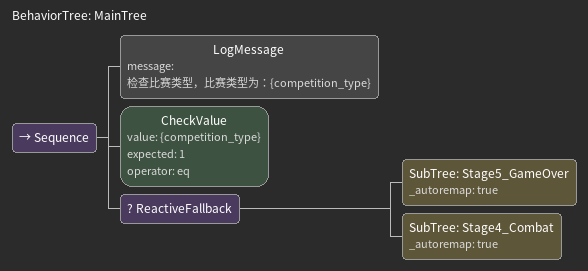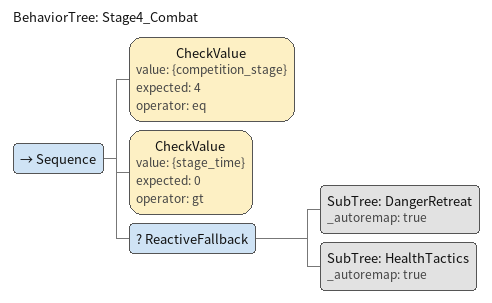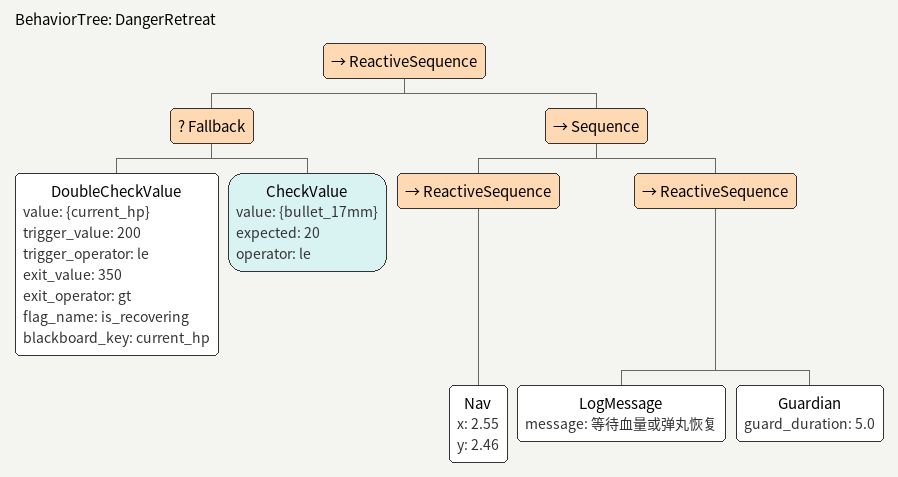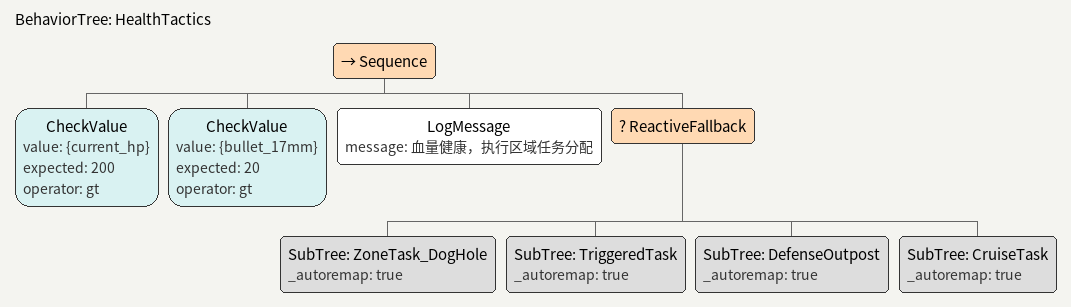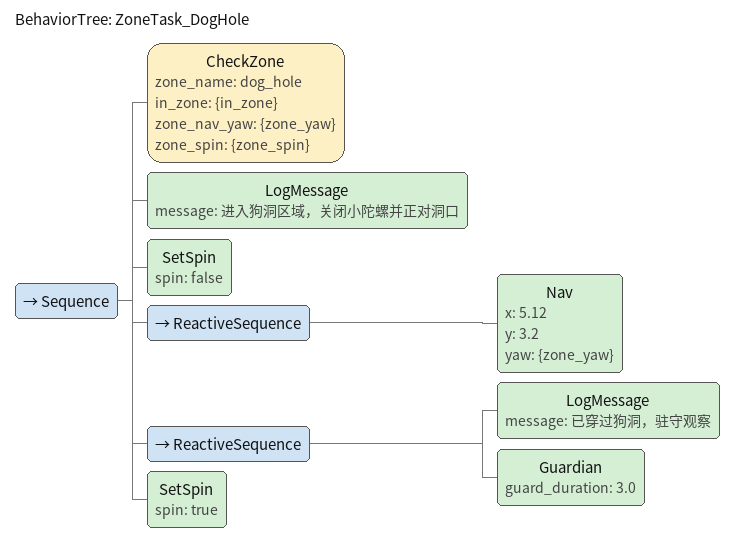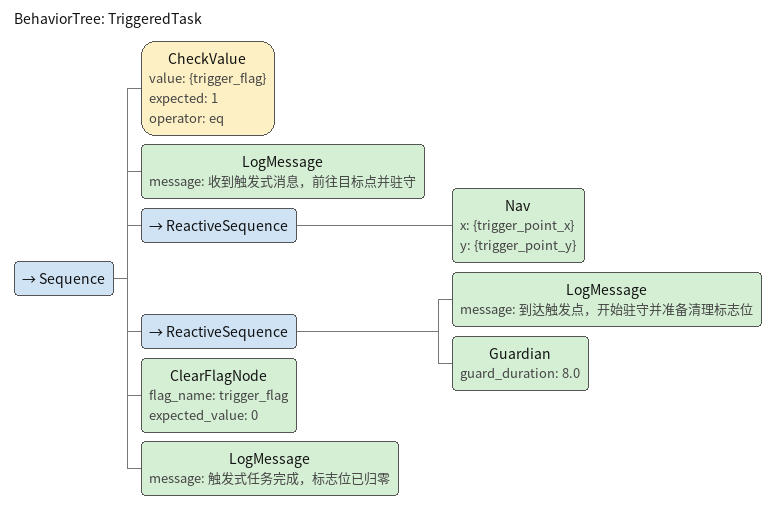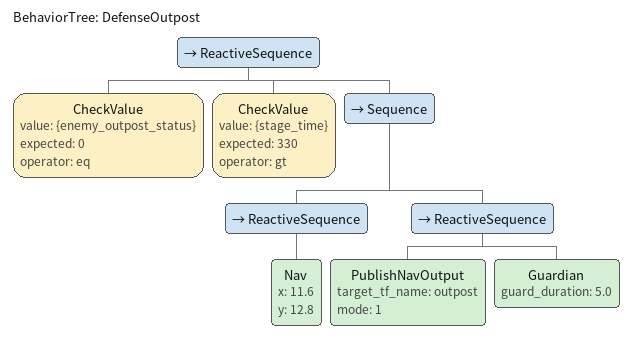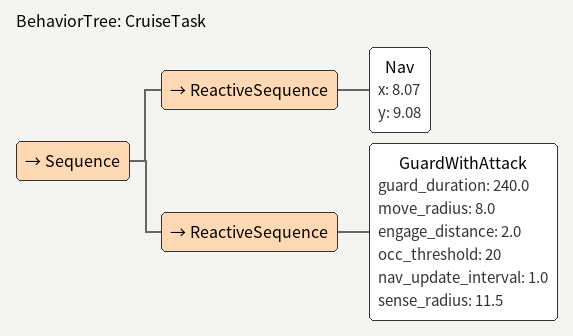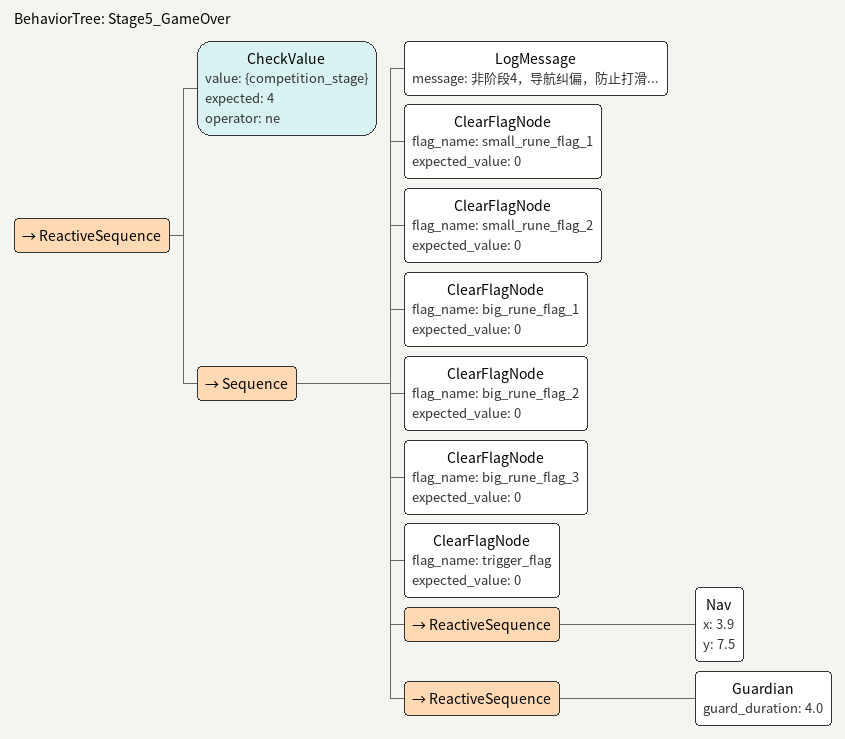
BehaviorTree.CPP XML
<?xml version="1.0" encoding="UTF-8"?>
<root BTCPP_format="4" main_tree_to_execute="MainTree">
    <!-- 主行为树 (含区域任务: 狗洞通行) -->
    <BehaviorTree ID="MainTree">
        <Sequence>
            <LogMessage message="检查比赛类型，比赛类型为：{competition_type}"/>
            <CheckValue value="{competition_type}" expected="1" operator="eq"/>
            <ReactiveFallback>
                <SubTree ID="Stage5_GameOver" _autoremap="true"/>
                <SubTree ID="Stage4_Combat" _autoremap="true"/>
            </ReactiveFallback>
        </Sequence>
    </BehaviorTree>

    <BehaviorTree ID="Stage4_Combat">
        <Sequence>
            <CheckValue value="{competition_stage}" expected="4" operator="eq"/>
            <CheckValue value="{stage_time}" expected="0" operator="gt"/>
            <ReactiveFallback>
                <SubTree ID="DangerRetreat" _autoremap="true"/>
                <SubTree ID="HealthTactics" _autoremap="true"/>
            </ReactiveFallback>
        </Sequence>
    </BehaviorTree>

    <BehaviorTree ID="DangerRetreat">
        <ReactiveSequence>
            <Fallback>
                <DoubleCheckValue value="{current_hp}" trigger_value="200" trigger_operator="le" exit_value="350" exit_operator="gt" flag_name="is_recovering" blackboard_key="current_hp" />
                <CheckValue value="{bullet_17mm}" expected="20" operator="le"/>
            </Fallback>
            <Sequence>
                <ReactiveSequence>
                    <Nav x="2.55" y="2.46" />
                </ReactiveSequence>
                <ReactiveSequence>
                    <LogMessage message="等待血量或弹丸恢复"/>
                    <Guardian guard_duration="5.0"/>
                </ReactiveSequence>
            </Sequence>
        </ReactiveSequence>
    </BehaviorTree>

    <BehaviorTree ID="HealthTactics">
        <Sequence>
            <CheckValue value="{current_hp}" expected="200" operator="gt"/>
            <CheckValue value="{bullet_17mm}" expected="20" operator="gt"/>
            <LogMessage message="血量健康，执行区域任务分配"/>

            <ReactiveFallback>
                <!-- P0: 区域任务(狗洞通行): 不小陀螺 + 正对洞口 -->
                <SubTree ID="ZoneTask_DogHole" _autoremap="true"/>

                <!-- P1: 触发式信号 -->
                <SubTree ID="TriggeredTask" _autoremap="true"/>

                <!-- P2: 推前哨站 -->
                <SubTree ID="DefenseOutpost" _autoremap="true"/>

                <!-- P3: 主动巡航 -->
                <SubTree ID="CruiseTask" _autoremap="true"/>
            </ReactiveFallback>
        </Sequence>
    </BehaviorTree>

    <!-- 狗洞区域任务: 进入狗洞区后关小陀螺 + 正对洞口穿过 -->
    <BehaviorTree ID="ZoneTask_DogHole">
        <Sequence>
            <!-- 条件: 当前在 dog_hole 区域内 -->
            <CheckZone zone_name="dog_hole" in_zone="{in_zone}" zone_nav_yaw="{zone_yaw}" zone_spin="{zone_spin}"/>
            <LogMessage message="进入狗洞区域，关闭小陀螺并正对洞口"/>

            <!-- 关闭小陀螺 -->
            <SetSpin spin="false"/>

            <!-- 导航穿过狗洞(正对洞口 yaw) -->
            <ReactiveSequence>
                <Nav x="5.12" y="3.2" yaw="{zone_yaw}"/>
            </ReactiveSequence>

            <!-- 穿过洞口后驻守观察(小陀螺保持关闭) -->
            <ReactiveSequence>
                <LogMessage message="已穿过狗洞，驻守观察"/>
                <Guardian guard_duration="3.0"/>
            </ReactiveSequence>

            <!-- 离开后恢复小陀螺 -->
            <SetSpin spin="true"/>
        </Sequence>
    </BehaviorTree>

    <BehaviorTree ID="TriggeredTask">
        <Sequence>
            <CheckValue value="{trigger_flag}" expected="1" operator="eq"/>
            <LogMessage message="收到触发式消息，前往目标点并驻守"/>
            <ReactiveSequence>
                <Nav x="{trigger_point_x}" y="{trigger_point_y}" />
            </ReactiveSequence>
            <ReactiveSequence>
                <LogMessage message="到达触发点，开始驻守并准备清理标志位"/>
                <Guardian guard_duration="8.0"/>
            </ReactiveSequence>
            <ClearFlagNode flag_name="trigger_flag" expected_value="0"/>
            <LogMessage message="触发式任务完成，标志位已归零"/>
        </Sequence>
    </BehaviorTree>

    <BehaviorTree ID="DefenseOutpost">
        <ReactiveSequence>
            <CheckValue value="{enemy_outpost_status}" expected="0" operator="eq"/>
            <CheckValue value="{stage_time}" expected="330" operator="gt"/>
            <Sequence>
                <ReactiveSequence>
                    <Nav x="11.6" y="12.8" />
                </ReactiveSequence>
                <ReactiveSequence>
                    <PublishNavOutput target_tf_name="outpost" mode="1"/>
                    <Guardian guard_duration="5.0"/>
                </ReactiveSequence>
            </Sequence>
        </ReactiveSequence>
    </BehaviorTree>

    <BehaviorTree ID="CruiseTask">
        <Sequence>
            <ReactiveSequence>
                <Nav x="8.07" y="9.08" />
            </ReactiveSequence>
            <ReactiveSequence>
                <GuardWithAttack guard_duration="240.0" move_radius="8.0" engage_distance="2.0" occ_threshold="20" nav_update_interval="1.0" sense_radius="11.5"/>
            </ReactiveSequence>
        </Sequence>
    </BehaviorTree>

    <BehaviorTree ID="Stage5_GameOver">
        <ReactiveSequence>
            <CheckValue value="{competition_stage}" expected="4" operator="ne"/>
            <Sequence>
                <LogMessage message="非阶段4，导航纠偏，防止打滑..."/>
                <ClearFlagNode flag_name="small_rune_flag_1" expected_value="0"/>
                <ClearFlagNode flag_name="small_rune_flag_2" expected_value="0"/>
                <ClearFlagNode flag_name="big_rune_flag_1" expected_value="0"/>
                <ClearFlagNode flag_name="big_rune_flag_2" expected_value="0"/>
                <ClearFlagNode flag_name="big_rune_flag_3" expected_value="0"/>
                <ClearFlagNode flag_name="trigger_flag" expected_value="0"/>
                <ReactiveSequence>
                    <Nav x="3.9" y="7.5" />
                </ReactiveSequence>
                <ReactiveSequence>
                    <Guardian guard_duration="4.0"/>
                </ReactiveSequence>
            </Sequence>
        </ReactiveSequence>
    </BehaviorTree>

</root>
